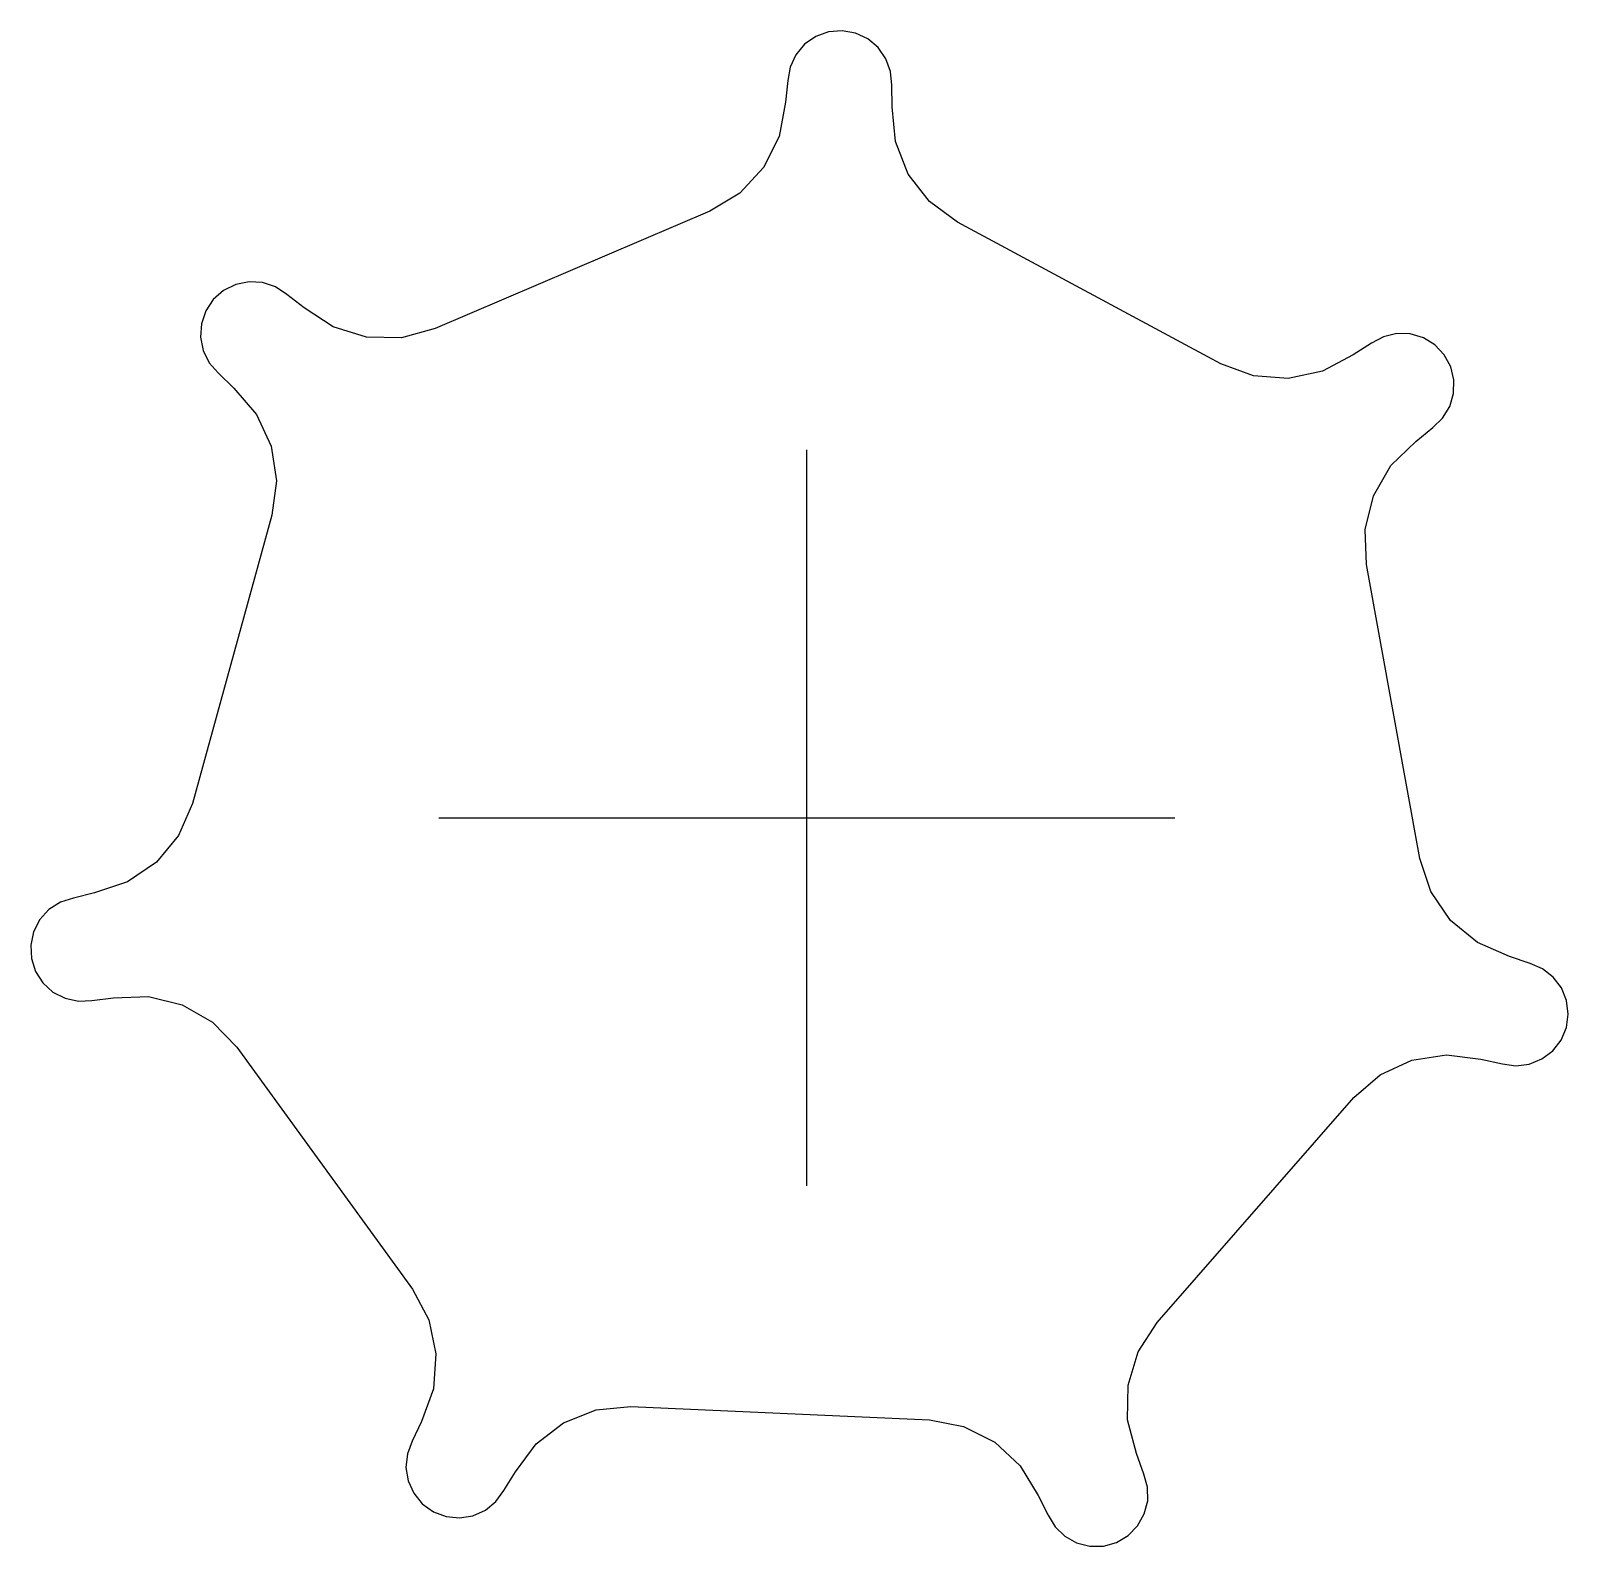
# Model space of a CAD drawing. Extents: x 21 to 237, y 27 to 240.
import ezdxf

# ---------------------------------------------------------------- set-up
doc = ezdxf.new("R2010")
doc.units = 0
doc.header["$MEASUREMENT"] = 0
doc.layers.add('const_0', color=7, linetype='Continuous')

msp = doc.modelspace()

# ---------------------------------------------------------------- linework, layer by layer
at = {"layer": 'const_0'}
for p, q in [((129.55049, 77.85978), (129.55049, 181.2412)), ((77.85978, 129.55049), (181.2412, 129.55049))]:
    msp.add_line(p, q, dxfattribs=at)
msp.add_lwpolyline([(208.18135, 165.16288), (207.98927, 170.05177), (209.15811, 174.80276), (211.59651, 179.0445), (215.11388, 182.44542), (217.48594, 184.4007), (218.87062, 185.71471), (219.86803, 187.34233), (220.4102, 189.17265), (220.46017, 191.08092), (220.01454, 192.93709), (219.10368, 194.61469), (217.78966, 195.99937), (216.16204, 196.99678), (214.33173, 197.53894), (212.42346, 197.58891), (210.56728, 197.14329), (208.88968, 196.23243), (206.2971, 194.58067), (201.9757, 192.2864), (197.18806, 191.27811), (192.30841, 191.63462), (187.71816, 193.32805), (150.73314, 213.23053), (146.79109, 216.12853), (143.80538, 220.00456), (142.00937, 224.55566), (141.54347, 229.42609), (141.49373, 232.49974), (141.32972, 234.4016), (140.67907, 236.19621), (139.58611, 237.76128), (138.12532, 238.99013), (136.39626, 239.79903), (134.51675, 240.13286), (132.61488, 239.96885), (130.82027, 239.3182), (129.25521, 238.22524), (128.02636, 236.76445), (127.21745, 235.03538), (126.88363, 233.15588), (126.55857, 230.09906), (125.65796, 225.29001), (123.46123, 220.91822), (120.14009, 217.32543), (115.95413, 214.79246), (77.33396, 198.28541), (72.61039, 197.01026), (67.71842, 197.0926), (63.04044, 198.52599), (58.9421, 201.1984), (56.50801, 203.0759), (54.91882, 204.13347), (53.11006, 204.74369), (51.20499, 204.86497), (49.33345, 204.48906), (47.62297, 203.64157), (46.19012, 202.38025), (45.13255, 200.79105), (44.52233, 198.98229), (44.40104, 197.07723), (44.77696, 195.20568), (45.62445, 193.49521), (46.88577, 192.06236), (49.07302, 189.90232), (52.27137, 186.1998), (54.31973, 181.75656), (55.05799, 176.91992), (54.42844, 172.06793), (43.25489, 131.58149), (41.30674, 127.09341), (38.19228, 123.32005), (34.15493, 120.55636), (29.51029, 119.01837), (26.52477, 118.28592), (24.70708, 117.70283), (23.10225, 116.66915), (21.81963, 115.25533), (20.94665, 113.55772), (20.54278, 111.69201), (20.63555, 109.78534), (21.21865, 107.96766), (22.25233, 106.36282), (23.66615, 105.08021), (25.36376, 104.20722), (27.22947, 103.80335), (29.13613, 103.89612), (32.18864, 104.25942), (37.07753, 104.45151), (41.82853, 103.28267), (46.07026, 100.84426), (49.47118, 97.3269), (74.15816, 63.34818), (76.45244, 59.02679), (77.46073, 54.23915), (77.10422, 49.35949), (75.41079, 44.76924), (74.122, 41.9784), (73.44457, 40.19372), (73.25214, 38.29452), (73.55781, 36.41023), (74.34075, 34.66926), (75.54761, 33.19025), (77.09615, 32.074), (78.88083, 31.39657), (80.78003, 31.20413), (82.66432, 31.50981), (84.40529, 32.29275), (85.8843, 33.49961), (87.00055, 35.04815), (88.61972, 37.66121), (91.51772, 41.60326), (95.39375, 44.58898), (99.94485, 46.38498), (104.81528, 46.85089), (146.77299, 44.96656), (151.58204, 44.06595), (155.95383, 41.86922), (159.54662, 38.54808), (162.07959, 34.36212), (163.45801, 31.61444), (164.43096, 29.97208), (165.79583, 28.6375), (167.45961, 27.70164), (169.30891, 27.2283), (171.21772, 27.24972), (173.05593, 27.76444), (174.6983, 28.73739), (176.03288, 30.10226), (176.96873, 31.76604), (177.44208, 33.61534), (177.42066, 35.52415), (176.90594, 37.36236), (175.8725, 40.2575), (174.59736, 44.98107), (174.67969, 49.87304), (176.11309, 54.55102), (178.78549, 58.64936), (206.41892, 90.27836), (210.12144, 93.47672), (214.56468, 95.52508), (219.40132, 96.26334), (224.25331, 95.63379), (227.26096, 94.99833), (229.15164, 94.73501), (231.04604, 94.97002), (232.81507, 95.68732), (234.33817, 96.83803), (235.51154, 98.34375), (236.25523, 100.10185), (236.51854, 101.99253), (236.28354, 103.88693), (235.56624, 105.65596), (234.41552, 107.17906), (232.90981, 108.35243), (231.15171, 109.09612), (228.24386, 110.09323), (223.75578, 112.04138), (219.98243, 115.15585), (217.21874, 119.19319), (215.68074, 123.83783)], close=True, dxfattribs=at)

doc.saveas('drawing.dxf')
